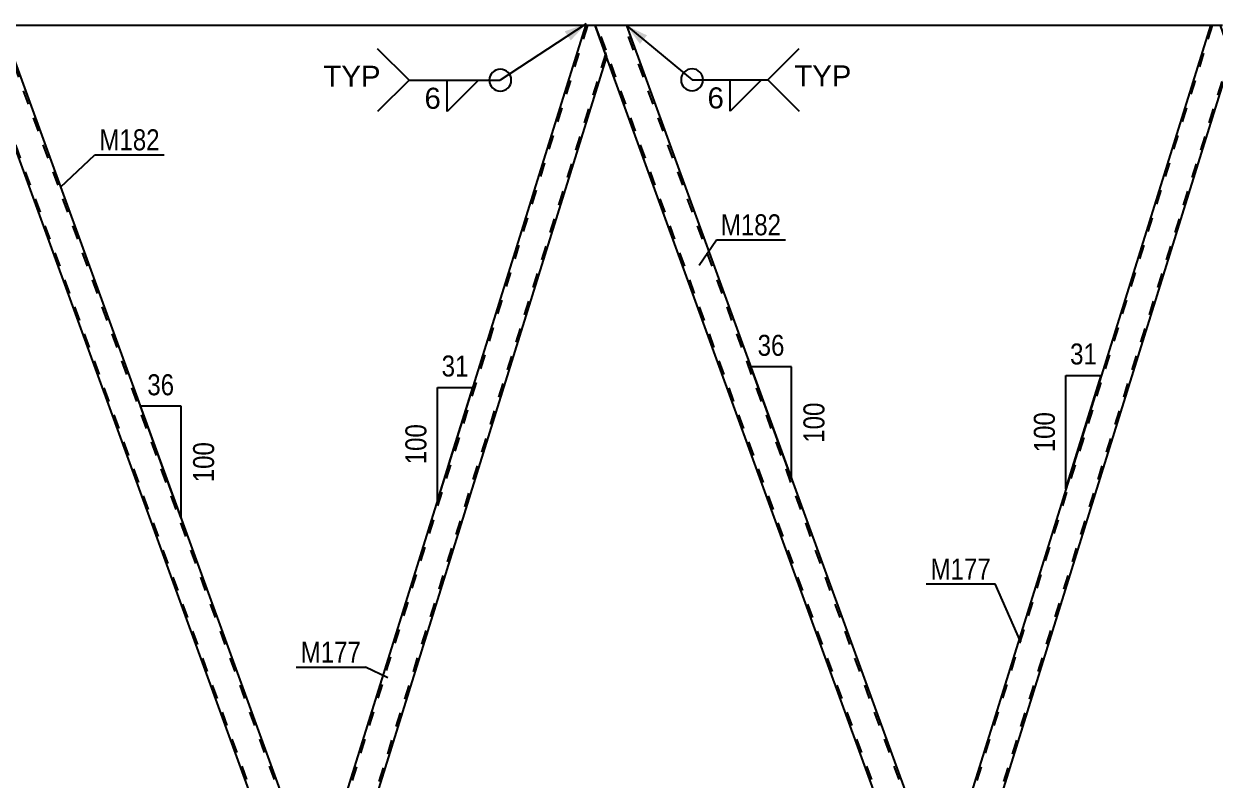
# Model space of a CAD drawing. Header units: millimetres. Extents: x 0 to 841, y 0 to 594.
# Drawn here: x 207.9 to 370.2, y 331.4 to 434.5 of the extents above; entities that cross this region are included whole.
import ezdxf

# ---------------------------------------------------------------- set-up
doc = ezdxf.new("R2010")
doc.units = ezdxf.units.MM
doc.linetypes.add('DXK_LINE_DOT2', pattern=[3.9198, 1.9599, -1.9599])
doc.styles.add('Arial', font='arial.ttf', dxfattribs={"height": 0.2})
doc.styles.add('Arial Narrow', font='ARIALN.TTF', dxfattribs={"height": 0.2})

# ---------------------------------------------------------------- blocks, each defined once
blk = doc.blocks.new('Part-318892383-4267 - 4224')
at = {"color": 2, "linetype": 'Continuous'}
for p, q in [((369.58, 434.28), (332.88, 316.53)), ((370.9, 434.28), (369.58, 434.28)), ((370.9, 434.28), (372.44, 430.03)), ((372.44, 430.03), (335.98, 313.06)), ((334.14, 313.06), (332.88, 316.53))]:
    blk.add_line(p, q, dxfattribs=at)
at = {"color": 7, "linetype": 'DXK_LINE_DOT2'}
for p, q in [((369.83, 434.28), (333.01, 316.16)), ((372.31, 430.4), (335.73, 313.06)), ((335.98, 313.06), (334.14, 313.06))]:
    blk.add_line(p, q, dxfattribs=at)
blk = doc.blocks.new('Part-318892383-4353 - 4224')
at = {"color": 2, "linetype": 'Continuous'}
for p, q in [((284.44, 434.28), (204.89, 434.28)), ((369.58, 434.28), (290.02, 434.28))]:
    blk.add_line(p, q, dxfattribs=at)
at = {"color": 7, "linetype": 'DXK_LINE_DOT2'}
for p, q in [((290.02, 434.28), (284.44, 434.28)), ((375.15, 434.28), (369.58, 434.28))]:
    blk.add_line(p, q, dxfattribs=at)
blk = doc.blocks.new('Part-318892383-4586 - 4224')
at = {"color": 2, "linetype": 'Continuous'}
for p, q in [((290.02, 434.28), (285.76, 434.28)), ((290.02, 434.28), (332.88, 316.53)), ((329.88, 313.06), (287.31, 430.03))]:
    blk.add_line(p, q, dxfattribs=at)
at = {"color": 7, "linetype": 'DXK_LINE_DOT2'}
for p, q in [((285.76, 434.28), (287.31, 430.03)), ((330.14, 313.06), (286.02, 434.28)), ((286.02, 434.28), (286.04, 434.28)), ((333.88, 313.06), (289.76, 434.28)), ((334.14, 313.06), (332.88, 316.53)), ((334.14, 313.06), (329.88, 313.06))]:
    blk.add_line(p, q, dxfattribs=at)
blk = doc.blocks.new('Part-318892383-4591 - 4224')
at = {"color": 2, "linetype": 'Continuous'}
for p, q in [((204.89, 434.28), (200.63, 434.28)), ((204.89, 434.28), (247.25, 317.88)), ((242.99, 317.88), (202.18, 430.03))]:
    blk.add_line(p, q, dxfattribs=at)
at = {"color": 7, "linetype": 'DXK_LINE_DOT2'}
for p, q in [((200.63, 434.28), (202.18, 430.03)), ((245, 313.06), (200.88, 434.28)), ((200.88, 434.28), (200.9, 434.28)), ((248.75, 313.06), (204.63, 434.28)), ((244.75, 313.06), (242.99, 317.88)), ((249.01, 313.06), (247.25, 317.88)), ((249.01, 313.06), (244.75, 313.06))]:
    blk.add_line(p, q, dxfattribs=at)
blk = doc.blocks.new('Part-318892383-4628 - 4224')
at = {"color": 7, "linetype": 'DXK_LINE_DOT2'}
for p, q in [((284.7, 434.28), (247.88, 316.16)), ((287.17, 430.4), (250.6, 313.06)), ((248.16, 317.88), (247.74, 316.53)), ((252.35, 317.88), (250.85, 313.06)), ((249.01, 313.06), (247.74, 316.53)), ((250.85, 313.06), (249.01, 313.06))]:
    blk.add_line(p, q, dxfattribs=at)
at = {"color": 2, "linetype": 'Continuous'}
for p, q in [((284.44, 434.28), (248.16, 317.88)), ((285.76, 434.28), (284.44, 434.28)), ((287.31, 430.03), (285.76, 434.28)), ((287.31, 430.03), (252.35, 317.88))]:
    blk.add_line(p, q, dxfattribs=at)
blk = doc.blocks.new('AngleDimension-318892383-4826 - 4224')
at = {"color": 7, "linetype": 'Continuous'}
for p, q in [((310.73, 377.38), (306.95, 387.76)), ((312.49, 387.76), (306.95, 387.76)), ((312.49, 372.54), (306.95, 387.76)), ((312.49, 372.54), (312.49, 387.76))]:
    blk.add_line(p, q, dxfattribs=at)
at = {"color": 0}
for points in [[(312.15, 388.66), (312.15, 392.86), (307.29, 392.86), (307.29, 388.66)], [(317.59, 383.49), (313.39, 383.49), (313.39, 376.81), (317.59, 376.81)]]:
    blk.add_wipeout(points, dxfattribs=at)
at = {"color": 3, "style": 'Arial Narrow'}
blk.add_text('36', height=2.863, dxfattribs=at).set_placement((307.89, 389.26))
blk.add_text('100', height=2.863, rotation=90.0002, dxfattribs=at).set_placement((316.99, 377.41))
blk = doc.blocks.new('AngleDimension-318892383-4840 - 4224')
at = {"color": 7, "linetype": 'Continuous'}
for p, q in [((264.25, 384.94), (269.07, 384.94)), ((264.25, 369.48), (269.07, 384.94)), ((264.25, 369.48), (264.25, 384.94)), ((265.8, 374.48), (269.07, 384.94))]:
    blk.add_line(p, q, dxfattribs=at)
at = {"color": 0}
for points in [[(269.08, 385.84), (269.08, 390.04), (264.23, 390.04), (264.23, 385.84)], [(263.35, 380.55), (259.15, 380.55), (259.15, 373.87), (263.35, 373.87)]]:
    blk.add_wipeout(points, dxfattribs=at)
at = {"color": 3, "style": 'Arial Narrow'}
blk.add_text('31', height=2.863, dxfattribs=at).set_placement((264.83, 386.44))
blk.add_text('100', height=2.863, rotation=90.0002, dxfattribs=at).set_placement((262.75, 374.47))
blk = doc.blocks.new('AngleDimension-318892383-5204 - 4224')
at = {"color": 7, "linetype": 'Continuous'}
for p, q in [((228.07, 370.59), (223.78, 382.38)), ((229.32, 382.38), (223.78, 382.38)), ((229.32, 367.15), (223.78, 382.38)), ((229.32, 367.15), (229.32, 382.38))]:
    blk.add_line(p, q, dxfattribs=at)
at = {"color": 0}
for points in [[(228.98, 383.28), (228.98, 387.48), (224.12, 387.48), (224.12, 383.28)], [(234.42, 378.11), (230.22, 378.11), (230.22, 371.42), (234.42, 371.42)]]:
    blk.add_wipeout(points, dxfattribs=at)
at = {"color": 3, "style": 'Arial Narrow'}
blk.add_text('36', height=2.863, dxfattribs=at).set_placement((224.72, 383.88))
blk.add_text('100', height=2.863, rotation=90.0002, dxfattribs=at).set_placement((233.82, 372.02))
blk = doc.blocks.new('AngleDimension-318892383-14670 - 4224')
at = {"color": 7, "linetype": 'Continuous'}
for p, q in [((349.89, 386.58), (354.71, 386.58)), ((349.89, 371.12), (354.71, 386.58)), ((349.89, 371.12), (349.89, 386.58)), ((350.24, 372.25), (354.71, 386.58))]:
    blk.add_line(p, q, dxfattribs=at)
at = {"color": 0}
for points in [[(354.73, 387.48), (354.73, 391.68), (349.87, 391.68), (349.87, 387.48)], [(348.99, 382.19), (344.79, 382.19), (344.79, 375.51), (348.99, 375.51)]]:
    blk.add_wipeout(points, dxfattribs=at)
at = {"color": 3, "style": 'Arial Narrow'}
blk.add_text('31', height=2.863, dxfattribs=at).set_placement((350.47, 388.08))
blk.add_text('100', height=2.863, rotation=90.0002, dxfattribs=at).set_placement((348.39, 376.11))
blk = doc.blocks.new('Mark-318892383-4263 - 4224')
at = {"color": 0}
blk.add_wipeout([(339.67, 358.76), (339.67, 361.76), (331.45, 361.76), (331.45, 358.76)], dxfattribs=at)
blk.add_wipeout([(339.67, 358.76), (339.67, 361.76), (331.45, 361.76), (331.45, 358.76)], dxfattribs=at)
at = {"color": 30, "linetype": 'Continuous'}
for p in [(330.85, 358.16), (343.74, 350.24)]:
    blk.add_line(p, (340.27, 358.16), dxfattribs=at)
at = {"color": 3, "style": 'Arial Narrow'}
blk.add_text('M177', height=2.863, dxfattribs=at).set_placement((331.45, 358.76))
blk = doc.blocks.new('Mark-318892383-4582 - 4224')
at = {"color": 0}
blk.add_wipeout([(311.1, 405.69), (311.1, 408.69), (302.87, 408.69), (302.87, 405.69)], dxfattribs=at)
blk.add_wipeout([(311.1, 405.69), (311.1, 408.69), (302.87, 408.69), (302.87, 405.69)], dxfattribs=at)
at = {"color": 30, "linetype": 'Continuous'}
for p, q in [((299.91, 401.6), (302.27, 405.09)), ((302.27, 405.09), (311.7, 405.09))]:
    blk.add_line(p, q, dxfattribs=at)
at = {"color": 3, "style": 'Arial Narrow'}
blk.add_text('M182', height=2.863, dxfattribs=at).set_placement((302.87, 405.69))
blk = doc.blocks.new('Mark-318892383-4587 - 4224')
at = {"color": 0}
blk.add_wipeout([(226.41, 417.28), (226.41, 420.28), (218.19, 420.28), (218.19, 417.28)], dxfattribs=at)
blk.add_wipeout([(226.41, 417.28), (226.41, 420.28), (218.19, 420.28), (218.19, 417.28)], dxfattribs=at)
at = {"color": 30, "linetype": 'Continuous'}
for p, q in [((212.9, 412.26), (217.59, 416.68)), ((217.59, 416.68), (227.01, 416.68))]:
    blk.add_line(p, q, dxfattribs=at)
at = {"color": 3, "style": 'Arial Narrow'}
blk.add_text('M182', height=2.863, dxfattribs=at).set_placement((218.19, 417.28))
blk = doc.blocks.new('Mark-318892383-4624 - 4224')
at = {"color": 0}
blk.add_wipeout([(253.85, 347.43), (253.85, 350.43), (245.62, 350.43), (245.62, 347.43)], dxfattribs=at)
blk.add_wipeout([(253.85, 347.43), (253.85, 350.43), (245.62, 350.43), (245.62, 347.43)], dxfattribs=at)
at = {"color": 30, "linetype": 'Continuous'}
for p in [(245.02, 346.83), (257.49, 345.35)]:
    blk.add_line(p, (254.45, 346.83), dxfattribs=at)
at = {"color": 3, "style": 'Arial Narrow'}
blk.add_text('M177', height=2.863, dxfattribs=at).set_placement((245.62, 347.43))
blk = doc.blocks.new('WeldMark-318892383-5814 - 4224')
at = {"linetype": 'Continuous'}
blk.add_hatch(color=30, dxfattribs=at).paths.add_polyline_path([(291.85, 431.79), (290.02, 434.28), (292.81, 432.95)])
at = {"color": 30, "linetype": 'Continuous'}
blk.add_line((290.02, 434.28), (298.96, 426.89), dxfattribs=at)
at = {"color": 3, "linetype": 'Continuous'}
for q in [(313.57, 431.17), (313.57, 422.6)]:
    blk.add_line((309.28, 426.89), q, dxfattribs=at)
blk.add_arc((298.96, 426.89), 1.5, 90, 270, dxfattribs=at)
at = {"color": 0}
blk.add_wipeout([(303.48, 422.79), (303.48, 426.19), (300.86, 426.19), (300.86, 422.79)], dxfattribs=at)
at = {"color": 30, "linetype": 'Continuous'}
blk.add_line((298.96, 426.89), (309.28, 426.89), dxfattribs=at)
at = {"color": 3, "linetype": 'Continuous'}
for p, q in [((304.14, 426.89), (308.42, 426.89)), ((308.42, 426.89), (304.14, 422.6)), ((304.14, 422.6), (304.14, 426.89))]:
    blk.add_line(p, q, dxfattribs=at)
blk.add_arc((298.96, 426.89), 1.5, 270, 90, dxfattribs=at)
at = {"color": 3, "style": 'Arial'}
blk.add_text('6', height=2.87, dxfattribs=at).set_placement((301.06, 422.99))
at = {"color": 0, "linetype": 'Continuous'}
blk.add_wipeout([(320.66, 425.99), (320.66, 428.99), (312.88, 428.99), (312.88, 425.99)], dxfattribs=at)
blk.add_wipeout([(320.66, 425.99), (320.66, 428.99), (312.88, 428.99), (312.88, 425.99)], dxfattribs=at)
at = {"color": 3, "linetype": 'Continuous', "style": 'Arial'}
blk.add_text('TYP', height=2.865, dxfattribs=at).set_placement((312.88, 425.99))
blk = doc.blocks.new('WeldMark-318892383-5827 - 4224')
at = {"linetype": 'Continuous'}
blk.add_hatch(color=30, dxfattribs=at).paths.add_polyline_path([(281.6, 433.5), (284.52, 434.52), (282.42, 432.25)])
at = {"color": 30, "linetype": 'Continuous'}
blk.add_line((284.52, 434.52), (272.82, 426.84), dxfattribs=at)
at = {"color": 3, "linetype": 'Continuous'}
for q in [(256.11, 431.13), (256.11, 422.56)]:
    blk.add_line((260.39, 426.84), q, dxfattribs=at)
for start, end in [(90, 270), (270, 90)]:
    blk.add_arc((272.82, 426.84), 1.5, start, end, dxfattribs=at)
at = {"color": 0}
blk.add_wipeout([(264.92, 422.74), (264.92, 426.14), (262.29, 426.14), (262.29, 422.74)], dxfattribs=at)
at = {"color": 30, "linetype": 'Continuous'}
blk.add_line((260.39, 426.84), (272.82, 426.84), dxfattribs=at)
at = {"color": 3, "linetype": 'Continuous'}
for p, q in [((265.57, 426.84), (269.86, 426.84)), ((269.86, 426.84), (265.57, 422.56)), ((265.57, 422.56), (265.57, 426.84))]:
    blk.add_line(p, q, dxfattribs=at)
at = {"color": 3, "style": 'Arial'}
blk.add_text('6', height=2.87, dxfattribs=at).set_placement((262.49, 422.94))
at = {"color": 0, "linetype": 'Continuous'}
blk.add_wipeout([(256.49, 425.94), (256.49, 428.94), (248.72, 428.94), (248.72, 425.94)], dxfattribs=at)
blk.add_wipeout([(256.49, 425.94), (256.49, 428.94), (248.72, 428.94), (248.72, 425.94)], dxfattribs=at)
at = {"color": 3, "linetype": 'Continuous', "style": 'Arial'}
blk.add_text('TYP', height=2.865, dxfattribs=at).set_placement((248.72, 425.94))

msp = doc.modelspace()

# ---------------------------------------------------------------- block references
for name in ['Part-318892383-4353 - 4224', 'Part-318892383-4591 - 4224', 'Part-318892383-4628 - 4224', 'Part-318892383-4586 - 4224', 'Part-318892383-4267 - 4224']:
    msp.add_blockref(name, (0, 0))

# ---------------------------------------------------------------- next in the draw order: block references
for name in ['WeldMark-318892383-5827 - 4224', 'WeldMark-318892383-5814 - 4224', 'Mark-318892383-4587 - 4224', 'Mark-318892383-4582 - 4224', 'AngleDimension-318892383-4826 - 4224', 'AngleDimension-318892383-14670 - 4224', 'AngleDimension-318892383-4840 - 4224', 'AngleDimension-318892383-5204 - 4224', 'Mark-318892383-4263 - 4224', 'Mark-318892383-4624 - 4224']:
    msp.add_blockref(name, (0, 0))

doc.saveas('drawing.dxf')
